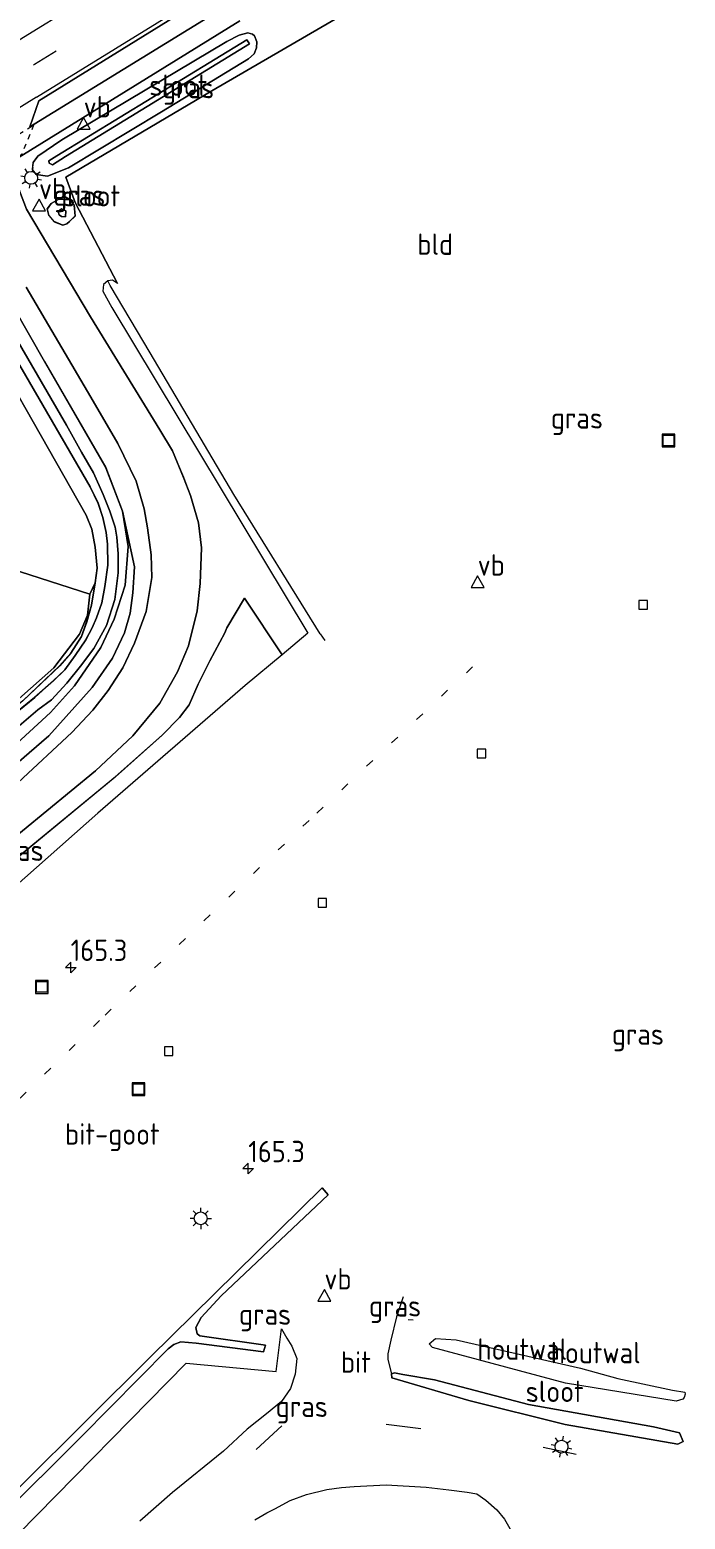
# Model space of a CAD drawing. Extents: x 253736 to 255979, y 477184 to 479215.
# Drawn here: x 255901.9 to 255978.6, y 478860.2 to 479034.4 of the extents above; entities that cross this region are included whole.
import ezdxf
from ezdxf.enums import TextEntityAlignment as Align

# ---------------------------------------------------------------- set-up
doc = ezdxf.new("R2010")
doc.units = 0
for name, pattern in [('13strp', [4, 1, -3]), ('39strp', [12, 3, -9]), ('6060strp', [1.2, 0.6, -0.6])]:
    doc.linetypes.add(name, pattern=pattern)
for name, color, linetype, lineweight in [('af-bs-rasterhekwerk', 8, 'hekwerk', 18), ('as-bs-kilometr', 8, 'Continuous', 18), ('bp-b5-bomenstruiken', 8, 'Continuous', 18), ('bp-b5-grasland', 8, 'Continuous', 18), ('bp-b5-houtwal', 8, 'houtwal', 18), ('gw-bs-bodemwatergang', 8, 'Continuous', 18), ('gw-bs-insteekwatergang', 8, 'Continuous', 18), ('gw-bs-kruinlijn', 8, 'Continuous', 18), ('mk-b5-6060strp10', 8, '6060strp', 18), ('mk-bs-13streep 0.45', 8, '13strp', 18), ('mk-bs-39streep 0.15', 8, '39strp', 18), ('mk-bs-streep 0.15', 8, 'Continuous', 18), ('og-b5-grond_ingericht', 8, 'Continuous', 18), ('og-b5-water', 8, 'Continuous', 18), ('og-bs-hulpgeometrie', 8, 'Continuous', 18), ('og-bs-inrichtingselement', 8, 'Continuous', 18), ('og-bs-terreinafscheiding', 8, 'Continuous', 18), ('vh-b5-verh_soort', 8, 'Continuous', 18), ('wh-bs-greppel', 8, 'greppel', 18), ('wh-bs-kolk', 8, 'Continuous', 18), ('wh-bs-waterlijn', 8, 'Continuous', 18), ('wm-bs-lichtmast', 8, 'Continuous', 18), ('wm-bs-schrikhek', 8, 'Continuous', 18), ('wm-bs-verkeersbord', 8, 'Continuous', 18)]:
    doc.layers.add(name, color=color, linetype=linetype, lineweight=lineweight)
doc.styles.add('rtw_iso', font='isocp.shx')
doc.linetypes.add('greppel', pattern='A,25.5,-0.01,[14,RTW.shx,S=1,R=0,X=0,Y=0],1,[14,RTW.shx,S=1,R=0,X=0,Y=0],1,[14,RTW.shx,S=1,R=0,X=0,Y=0],1,[14,RTW.shx,S=1,R=0,X=0,Y=0],1,[14,RTW.shx,S=1,R=0,X=0,Y=0],0.5,-0.01', length=30.02)
doc.linetypes.add('hekwerk', pattern='A,7,-1.5,[1,RTW.shx,S=0.75,R=0,X=0,Y=0],-1.5', length=10)
doc.linetypes.add('houtwal', pattern='A,8,-1,[1,RTW.shx,S=0.75,R=45,X=0,Y=0],-1,8,-1,[4,RTW.shx,S=0.75,R=0,X=0,Y=0],-1', length=20)

# ---------------------------------------------------------------- blocks, each defined once
blk = doc.blocks.new('verkeersbord')
for p, q in [((0, 0.75), (-0.75, -0.625)), ((0.75, -0.625), (0, 0.75)), ((-0.75, -0.625), (0.75, -0.625))]:
    blk.add_line(p, q)
blk = doc.blocks.new('dtbattr')
at = {"style": 'rtw_iso'}
blk.add_attdef('TAG', (0.59, 0.87), '', height=2.5, dxfattribs=at)
blk = doc.blocks.new('put')
for p, q in [((0.75, 0.75), (-0.75, 0.75)), ((-0.75, 0.75), (-0.75, -0.75)), ((0.75, -0.75), (0.75, 0.75)), ((-0.75, -0.75), (0.75, -0.75))]:
    blk.add_line(p, q)
blk.add_lwpolyline([(-0.625, 0.625), (0.625, 0.625), (0.625, -0.625), (-0.625, -0.625)], close=True)
blk = doc.blocks.new('kolk')
blk.add_lwpolyline([(-0.5, -0.5), (0.5, -0.5), (0.5, 0.5), (-0.5, 0.5)], close=True)
blk = doc.blocks.new('dtbattr-r')
at = {"style": 'rtw_iso'}
blk.add_attdef('TAG', text='', height=2.5, dxfattribs=at).set_placement((0, 0), align=Align.MIDDLE_CENTER)
blk = doc.blocks.new('RW1 Buren totaal_ACAD_1_FMEBLOCK389')
at = {"layer": 'bp-b5-grasland'}
for points in [[(76.69, 49.18, 25.81), (80.99, 53.25, 25.97), (82.31, 54.73, 25.97), (83.54, 56.69, 25.98), (84.15, 58.41, 26.01), (84.73, 60.36, 26.01), (85.15, 62.96, 26.01), (85.39, 64.69, 26.01), (85.15, 67.13, 26.04), (84.74, 69.24, 26.08), (84.09, 70.86, 26.12), (69.03, 97.32, 26.46)], [(73.76, 98.34, 26.59), (79.2, 88.83, 26.6), (86.39, 76.43, 26.56), (88.35, 71.35, 26.54), (89.02, 67.21, 26.48), (88.66, 62.68, 26.36), (87.38, 58.7, 26.18), (85.8, 55.38, 26.09), (82.72, 50.92, 26), (79.9, 47.81, 25.93), (75.99, 44.18, 25.9)], [(75.69, 45.77, 25.45), (78.42, 48.11, 25.45), (80.02, 49.26, 25.45), (81.83, 51.24, 25.45), (83.43, 53.21, 25.45), (84.98, 55.3, 25.45), (86.46, 57.97, 25.45), (87.43, 60.99, 25.45), (87.84, 64.11, 25.45), (87.84, 66.36, 25.45), (87.68, 68.3, 25.43), (87.49, 69.46, 25.43), (86.87, 71.36, 25.43), (86.07, 73.3, 25.43), (84.95, 75.81, 25.43), (83.56, 78.25, 25.43), (81.8, 81.41, 25.43), (70.88, 100.15, 25.43)], [(71.17, 97.19, 25.43), (82.13, 78.37, 25.43), (84.55, 74.17, 25.43), (85.51, 72.26, 25.43), (86.03, 70.62, 25.43), (86.45, 68.83, 25.43), (86.58, 67.47, 25.43), (86.64, 65.05, 25.43), (86.28, 62.53, 25.43), (85.91, 60.61, 25.43), (85.3, 58.89, 25.43), (84.79, 57.71, 25.43), (84.03, 56.29, 25.43), (82.79, 54.47, 25.43), (81.58, 52.79, 25.43), (80.25, 51.5, 25.43), (78.06, 49.55, 25.43), (71.42, 44.17, 25.43)]]:
    blk.add_polyline3d(points, dxfattribs=at)
blk = doc.blocks.new('RW1 Buren totaal_ACAD_1_FMEBLOCK394')
at = {"layer": 'bp-b5-grasland'}
for points in [[(1, -1.09, 26.66), (0.69, -1.36, 26.57), (0.19, -1.52, 26.58), (-0.81, -1.11, 26.67), (-1.42, -0.4, 26.72), (-1.64, 0.37, 26.72), (-1.15, 1.02, 26.67), (-0.26, 1.52, 26.68), (0.93, 1.43, 26.68), (1.53, 0.84, 26.69), (1.64, -0.45, 26.7)], [(0.52, -0.54, 26.08), (0.56, 0.14, 26.08), (0.05, 0.39, 26.08), (-0.35, 0.09, 26.08), (-0.22, -0.32, 26.08), (0.04, -0.5, 26.08)]]:
    blk.add_polyline3d(points, close=True, dxfattribs=at)
blk = doc.blocks.new('RW1 Buren totaal_ACAD_1_FMEBLOCK400')
at = {"layer": 'bp-b5-grasland'}
for points in [[(12.1, 8.39, 26.67), (12.63, 8.24, 26.72), (12.88, 8.03, 26.72), (13.13, 7.35, 26.72), (13.12, 6.65, 26.81), (12.85, 5.94, 26.89), (12.18, 5.35, 26.91), (1.98, -0.85, 26.67), (-8.88, -7.39, 26.57), (-11.36, -8.39, 26.64), (-12.67, -8.17, 26.68), (-13.13, -7.59, 26.68), (-13.02, -6.76, 26.64), (-12.48, -6.02, 26.6), (-9.69, -4.13, 26.56), (9.63, 7.38, 26.56), (11.09, 8.11, 26.63)], [(11.97, 7.57, 25.74), (-10.27, -6, 25.63), (-11.19, -6.58, 25.62), (-11.17, -6.85, 25.62), (-10.78, -7.04, 25.62), (-9.25, -6.07, 25.61), (12.28, 7.09, 25.69)]]:
    blk.add_polyline3d(points, close=True, dxfattribs=at)
blk = doc.blocks.new('RW1 Buren totaal_ACAD_1_FMEBLOCK408')
at = {"layer": 'bp-b5-grasland'}
for points in [[(92.34, 113.22, 27.34), (53.78, 90.83, 26.66), (36.7, 80.71, 26.63), (37.79, 77.76, 26.64), (42.77, 68.31, 26.65), (42.18, 68.7, 26.67), (41.62, 68.62, 26.69), (41.1, 68.18, 26.69), (41.04, 67.39, 26.7), (42.1, 65.48, 26.68), (65.05, 27.4, 26.18), (62.01, 24.86, 26.28), (57.61, 31.49, 26.56), (55.56, 28.03, 26.63), (55.3, 27.43, 26.64), (53.56, 24.15, 26.65), (52.18, 21.43, 26.6), (51.14, 19.03, 26.57), (50.02, 17.55, 26.57), (47.98, 15.45, 26.57), (42.5, 10.6, 26.58), (30.86, 1.02, 26.57)], [(-82.34, -88.11, 29.97), (-45.92, -57.94, 28.37), (-5.78, -25.72, 26.8), (28.73, 1.94, 26.59), (40.18, 11.3, 26.68), (44.53, 15.4, 26.73), (47.71, 19.21, 26.72), (49.79, 22.89, 26.77), (51.06, 25.93, 26.77), (52.09, 30, 26.82), (52.42, 33.22, 26.81), (52.59, 37.39, 26.8), (52.25, 40.29, 26.79), (51.29, 43.51, 26.73), (50.5, 45.6, 26.72), (49.19, 48.73, 26.73), (47.69, 51.19, 26.72), (39.59, 64.41, 26.69), (32.12, 76.98, 26.75), (31.3, 79.11, 26.71), (31.01, 80.45, 26.7), (30.92, 82.13, 26.7), (31.26, 83.06, 26.71), (57.06, 99, 26.62)]]:
    blk.add_polyline3d(points, dxfattribs=at)
for points in [[(58.01, 97.6, 26.67), (57.01, 97.32, 26.63), (55.54, 96.6, 26.56), (36.22, 85.09, 26.56), (33.44, 83.2, 26.6), (32.9, 82.45, 26.64), (32.78, 81.62, 26.68), (33.25, 81.05, 26.68), (34.55, 80.83, 26.64), (37.03, 81.82, 26.57), (47.9, 88.37, 26.67), (58.1, 94.56, 26.91), (58.76, 95.16, 26.89), (59.03, 95.87, 26.81), (59.05, 96.57, 26.72), (58.8, 97.25, 26.72), (58.54, 97.45, 26.72)], [(37.14, 75.54, 26.66), (37.79, 76.19, 26.7), (37.68, 77.47, 26.69), (37.08, 78.06, 26.68), (35.89, 78.15, 26.68), (35, 77.65, 26.67), (34.51, 77, 26.72), (34.73, 76.23, 26.72), (35.34, 75.52, 26.67), (36.34, 75.12, 26.58), (36.84, 75.27, 26.57)]]:
    blk.add_polyline3d(points, close=True, dxfattribs=at)
blk = doc.blocks.new('lantaarnpaal')
for p, q in [((-0.75, 0), (-1.25, 0)), ((-0.88, 0.88), (-0.53, 0.53)), ((0, 0.75), (0, 1.25)), ((0.53, 0.53), (0.88, 0.88)), ((0.75, 0), (1.25, 0)), ((-0.53, -0.53), (-0.88, -0.88)), ((0, -0.75), (0, -1.25)), ((0.53, -0.53), (0.88, -0.88))]:
    blk.add_line(p, q)
blk.add_circle((0, 0), 0.75)
blk = doc.blocks.new('hecto')
for p, q in [((0, 0.625), (-0.625, 0)), ((0, -0.625), (0, 0.625)), ((-0.625, 0), (0.625, 0)), ((0.625, 0), (0, -0.625))]:
    blk.add_line(p, q)

msp = doc.modelspace()

# ---------------------------------------------------------------- linework, layer by layer
at = {"layer": 'af-bs-rasterhekwerk'}
msp.add_polyline3d([(255812.343, 478958.348, 26.016), (255809.012, 478956.227, 25.983), (255802.509, 478950.435, 25.875), (255800.166, 478945.668, 25.647), (255786.681, 478916.553, 25.524), (255779.973, 478897.931, 25.773), (255811.699, 478890.077, 25.635), (255817.689, 478893.921, 25.758), (255853.254, 478918.183, 25.686), (255869.309, 478930.514, 25.689), (255898.228, 478954.02, 25.791), (255904.71, 478959.754, 25.95), (255907.714, 478963.68, 25.956), (255908.67, 478965.898, 25.977), (255908.933, 478968.369, 25.992), (255892.534, 478973.625, 25.827), (255868.169, 478979.444, 25.815), (255852.468, 478984.111, 25.614)], dxfattribs=at)
at = {"layer": 'bp-b5-bomenstruiken'}
for points in [[(255893.452, 479004.034, 26.463), (255908.504, 478977.573, 26.118), (255909.162, 478975.957, 26.085), (255909.573, 478973.848, 26.04), (255909.811, 478971.407, 26.01), (255909.568, 478969.681, 26.007), (255908.933, 478968.369, 25.992), (255892.534, 478973.625, 25.827)], [(255900.287, 478937.412, 26.573), (255911.92, 478946.991, 26.576), (255917.407, 478951.845, 26.567), (255919.44, 478953.943, 26.567), (255920.564, 478955.428, 26.567), (255921.605, 478957.825, 26.6), (255922.986, 478960.542, 26.651), (255924.725, 478963.824, 26.642), (255924.986, 478964.427, 26.633), (255927.032, 478967.882, 26.555), (255931.434, 478961.256, 26.279), (255927.126, 478957.667, 26.441), (255909.882, 478942.725, 26.519), (255885.575, 478921.246, 26.438)], [(255900.602, 478858.473, 26.822), (255920.213, 478878.419, 26.843), (255930.748, 478877.447, 26.858), (255931.375, 478882.427, 26.606), (255932.005, 478881.335, 26.696), (255932.577, 478880.396, 26.741), (255933.161, 478878.95, 26.777), (255932.99, 478877.135, 26.858), (255932.43, 478875.465, 26.849), (255931.355, 478873.935, 26.834), (255929.609, 478872.476, 26.858), (255927.363, 478870.691, 26.858), (255924.569, 478868.126, 26.849), (255918.62, 478863.29, 26.81), (255914.807, 478859.961, 26.846)]]:
    msp.add_polyline3d(points, dxfattribs=at)
at = {"layer": 'bp-b5-grasland'}
for points in [[(255956.996, 479056.703, 26.715), (255926, 479037.799, 26.676), (255901.917, 479023.003, 26.685), (255902.966, 479026.03, 26.709), (255940.002, 479048.975, 26.796), (255955.765, 479058.534, 26.928)], [(255803.666, 478883.453, 25.908), (255811.699, 478890.077, 25.635), (255817.689, 478893.921, 25.758), (255853.254, 478918.183, 25.686), (255869.309, 478930.514, 25.689), (255898.228, 478954.02, 25.791), (255904.71, 478959.754, 25.95), (255907.714, 478963.68, 25.956), (255908.67, 478965.898, 25.977), (255908.933, 478968.369, 25.992), (255909.568, 478969.681, 26.007), (255909.147, 478967.076, 26.007), (255908.571, 478965.127, 26.007), (255907.955, 478963.411, 25.98), (255906.725, 478961.442, 25.971), (255905.41, 478959.971, 25.971), (255901.11, 478955.893, 25.812), (255888.62, 478945.585, 25.674), (255863.111, 478925.263, 25.692), (255846.693, 478912.969, 25.767)]]:
    msp.add_polyline3d(points, close=True, dxfattribs=at)
for points in [[(255891.424, 478940.844, 26.622), (255904.156, 478951.773, 26.643), (255909.215, 478957.441, 26.61), (255911.573, 478960.865, 26.553), (255912.985, 478963.837, 26.565), (255913.648, 478966.121, 26.589), (255913.966, 478968.521, 26.586), (255914.151, 478971.532, 26.568), (255912.764, 478978.064, 26.538), (255910.804, 478983.144, 26.562), (255903.615, 478995.55, 26.598), (255898.173, 479005.061, 26.595)], [(255901.476, 479004.254, 26.64), (255909.062, 478991.375, 26.64), (255912.23, 478985.956, 26.649), (255914.344, 478981.55, 26.685), (255915.29, 478978.338, 26.67), (255915.677, 478976.1, 26.67), (255916.13, 478972.97, 26.682), (255916.209, 478970.295, 26.7), (255915.529, 478966.342, 26.703), (255914.17, 478962.641, 26.712), (255912.811, 478959.752, 26.706), (255911.07, 478957.089, 26.733), (255909.282, 478954.806, 26.736), (255906.826, 478952.188, 26.739), (255900.566, 478946.321, 26.697)], [(255900.41, 478950.896, 25.902), (255904.323, 478954.525, 25.935), (255907.143, 478957.634, 25.998), (255910.219, 478962.097, 26.088), (255911.8, 478965.415, 26.178), (255913.077, 478969.402, 26.364), (255913.434, 478973.923, 26.475), (255912.764, 478978.064, 26.538), (255914.151, 478971.532, 26.568), (255913.966, 478968.521, 26.586), (255913.648, 478966.121, 26.589), (255912.985, 478963.837, 26.565), (255911.573, 478960.865, 26.553), (255909.215, 478957.441, 26.61), (255904.156, 478951.773, 26.643), (255891.424, 478940.844, 26.622)], [(255928.238, 478860.082, 26.829), (255929.655, 478860.904, 26.82), (255930.589, 478861.396, 26.775), (255932.394, 478862.35, 26.703), (255934.28, 478863.063, 26.673), (255936.694, 478863.649, 26.688), (255938.395, 478863.871, 26.706), (255939.863, 478864.012, 26.703), (255943.629, 478864.203, 26.676), (255948.301, 478863.905, 26.649), (255950.962, 478863.614, 26.709), (255953.099, 478863.333, 26.709), (255954.243, 478863.148, 26.712), (255955.296, 478862.404, 26.709), (255956.584, 478861.258, 26.691), (255957.485, 478860.179, 26.679), (255958.254, 478858.802, 26.664)]]:
    msp.add_polyline3d(points, dxfattribs=at)
at = {"layer": 'bp-b5-houtwal'}
msp.add_polyline3d([(255977.564, 478873.983, 26.915), (255964.607, 478876.072, 27.26), (255949.036, 478880.239, 27.101), (255948.639, 478880.687, 27.095), (255949.382, 478881.319, 27.092), (255951.834, 478881.167, 27.161), (255966.371, 478877.848, 27.215), (255970.742, 478876.64, 27.101), (255977.119, 478875.269, 26.921), (255978.563, 478875.012, 26.897), (255978.629, 478874.789, 26.897), (255978.492, 478874.392, 26.897), (255978.359, 478874.219, 26.897)], close=True, dxfattribs=at)
at = {"layer": 'gw-bs-bodemwatergang'}
for points in [[(255927.313, 479033.179, 25.742), (255905.066, 479019.61, 25.628), (255904.154, 479019.031, 25.622), (255904.172, 479018.759, 25.616), (255904.561, 479018.569, 25.616), (255906.087, 479019.536, 25.61), (255927.621, 479032.695, 25.691), (255927.313, 479033.179, 25.742)], [(255906.098, 479012.491, 26.075), (255906.13, 479013.166, 26.075), (255905.626, 479013.414, 26.075), (255905.219, 479013.121, 26.075), (255905.355, 479012.707, 26.075), (255905.618, 479012.527, 26.075), (255906.098, 479012.491, 26.075)]]:
    msp.add_polyline3d(points, dxfattribs=at)
at = {"layer": 'gw-bs-insteekwatergang'}
for points in [[(255927.435, 479033.996, 26.675), (255926.431, 479033.718, 26.63), (255924.966, 479032.99, 26.555), (255905.648, 479021.481, 26.561), (255902.86, 479019.589, 26.597), (255902.322, 479018.844, 26.636), (255902.205, 479018.014, 26.681), (255902.674, 479017.443, 26.681), (255903.978, 479017.221, 26.636), (255906.458, 479018.217, 26.57), (255917.322, 479024.759, 26.672), (255927.522, 479030.957, 26.912), (255928.186, 479031.552, 26.891), (255928.456, 479032.259, 26.813), (255928.475, 479032.963, 26.723), (255928.225, 479033.64, 26.723), (255927.965, 479033.844, 26.723), (255927.435, 479033.996, 26.675)], [(255906.569, 479011.938, 26.663), (255907.215, 479012.581, 26.699), (255907.108, 479013.864, 26.687), (255906.501, 479014.455, 26.684), (255905.31, 479014.543, 26.678), (255904.427, 479014.045, 26.669), (255903.932, 479013.395, 26.723), (255904.154, 479012.627, 26.723), (255904.763, 479011.915, 26.666), (255905.762, 479011.513, 26.582), (255906.262, 479011.667, 26.567), (255906.569, 479011.938, 26.663)], [(255900.41, 478950.896, 25.902), (255904.323, 478954.525, 25.935), (255907.143, 478957.634, 25.998), (255910.219, 478962.097, 26.088), (255911.8, 478965.415, 26.178), (255913.077, 478969.402, 26.364), (255913.434, 478973.923, 26.475), (255912.764, 478978.064, 26.538), (255910.804, 478983.144, 26.562), (255903.615, 478995.55, 26.598), (255898.173, 479005.061, 26.595)], [(255893.452, 479004.034, 26.463), (255908.504, 478977.573, 26.118), (255909.162, 478975.957, 26.085), (255909.573, 478973.848, 26.04), (255909.811, 478971.407, 26.01), (255909.568, 478969.681, 26.007), (255909.147, 478967.076, 26.007), (255908.571, 478965.127, 26.007), (255907.955, 478963.411, 25.98), (255906.725, 478961.442, 25.971), (255905.41, 478959.971, 25.971), (255901.11, 478955.893, 25.812)]]:
    msp.add_polyline3d(points, dxfattribs=at)
at = {"layer": 'gw-bs-kruinlijn'}
for points in [[(255775.722, 478848.28, 30.387), (255777.465, 478849.888, 30.321), (255782.585, 478854.167, 30.072), (255828.638, 478891.105, 27.978), (255854.81, 478911.855, 26.934), (255867.277, 478921.653, 26.67), (255891.424, 478940.844, 26.622), (255904.156, 478951.773, 26.643), (255909.215, 478957.441, 26.61), (255911.573, 478960.865, 26.553), (255912.985, 478963.837, 26.565), (255913.648, 478966.121, 26.589), (255913.966, 478968.521, 26.586), (255914.151, 478971.532, 26.568), (255912.764, 478978.064, 26.538)], [(255977.564, 478873.983, 26.915), (255964.607, 478876.072, 27.26), (255949.036, 478880.239, 27.101), (255948.639, 478880.687, 27.095), (255949.382, 478881.319, 27.092), (255951.834, 478881.167, 27.161), (255966.371, 478877.848, 27.215), (255970.742, 478876.64, 27.101), (255977.119, 478875.269, 26.921), (255978.563, 478875.012, 26.897), (255978.629, 478874.789, 26.897), (255978.492, 478874.392, 26.897), (255978.359, 478874.219, 26.897), (255977.564, 478873.983, 26.915)]]:
    msp.add_polyline3d(points, dxfattribs=at)
at = {"layer": 'mk-b5-6060strp10'}
msp.add_polyline3d([(255891.935, 479014.275, 26.709), (255887.314, 479013.986, 26.724), (255902.363, 479023.204, 26.709), (255900.93, 479019.724, 26.7)], close=True, dxfattribs=at)
at = {"layer": 'mk-bs-13streep 0.45'}
msp.add_polyline3d([(255953.739, 478959.851, 27.191), (255934.6, 478941.896, 27.146), (255910.078, 478918.498, 27.073), (255892.24, 478901.059, 27.029), (255873.033, 478881.947, 26.898), (255856.152, 478864.92, 26.877), (255839.321, 478847.878, 26.823), (255821.787, 478830.284, 27.156), (255810.783, 478818.44, 26.542), (255802.451, 478809.797, 26.455), (255788.653, 478795.382, 26.339)], dxfattribs=at)
at = {"layer": 'mk-bs-39streep 0.15'}
for points in [[(255653.799, 478877.249, 26.15), (255698.177, 478904.658, 26.295), (255738.967, 478929.768, 26.376), (255789.994, 478961.127, 26.511), (255841.045, 478992.483, 26.655), (255902.457, 479030.333, 26.859), (255953.526, 479061.863, 27.081)], [(255902.693, 479026.47, 26.796), (255885.122, 479015.64, 26.718)]]:
    msp.add_polyline3d(points, dxfattribs=at)
at = {"layer": 'mk-bs-streep 0.15'}
for points in [[(255951.72, 479064.549, 26.991), (255888.278, 479025.543, 26.697), (255846.338, 478999.714, 26.598), (255801.345, 478972.02, 26.43), (255754.823, 478943.408, 26.367), (255702.122, 478911.014, 26.235), (255651.902, 478880.097, 26.006)], [(255902.693, 479026.47, 26.796), (255930.961, 479043.889, 26.862), (255955.47, 479058.973, 26.892)]]:
    msp.add_polyline3d(points, dxfattribs=at)
at = {"layer": 'og-b5-grond_ingericht'}
msp.add_polyline3d([(255908.933, 478968.369, 25.992), (255908.67, 478965.898, 25.977), (255907.714, 478963.68, 25.956), (255904.71, 478959.754, 25.95), (255898.228, 478954.02, 25.791), (255869.309, 478930.514, 25.689), (255853.254, 478918.183, 25.686), (255817.689, 478893.921, 25.758), (255811.699, 478890.077, 25.635), (255779.973, 478897.931, 25.773), (255786.681, 478916.553, 25.524), (255800.166, 478945.668, 25.647), (255802.509, 478950.435, 25.875), (255809.012, 478956.227, 25.983), (255812.343, 478958.348, 26.016), (255816.084, 478960.706, 26.097), (255827.304, 478968.876, 25.785), (255833.469, 478973.112, 25.698), (255852.468, 478984.111, 25.614), (255868.169, 478979.444, 25.815), (255892.534, 478973.625, 25.827)], close=True, dxfattribs=at)
at = {"layer": 'og-b5-water'}
for points in [[(255927.313, 479033.179, 25.742), (255927.621, 479032.695, 25.691), (255906.087, 479019.536, 25.61), (255904.561, 479018.569, 25.616), (255904.172, 479018.759, 25.616), (255904.154, 479019.031, 25.622), (255905.066, 479019.61, 25.628)], [(255906.098, 479012.491, 26.075), (255905.618, 479012.527, 26.075), (255905.355, 479012.707, 26.075), (255905.219, 479013.121, 26.075), (255905.626, 479013.414, 26.075), (255906.13, 479013.166, 26.075)], [(255945.594, 478877.109, 25.034), (255949.27, 478876.455, 24.989), (255960.269, 478873.571, 24.989), (255974.905, 478870.982, 24.989), (255977.94, 478870.256, 24.989), (255978.4, 478869.261, 24.989), (255977.781, 478868.956, 24.989), (255964.592, 478871.231, 24.989), (255953.295, 478874.066, 24.989), (255944.304, 478876.712, 24.974), (255944.25, 478877.18, 24.974), (255944.598, 478877.28, 24.992)]]:
    msp.add_polyline3d(points, close=True, dxfattribs=at)
for points in [[(255895.297, 479006.871, 25.431), (255906.22, 478988.131, 25.431), (255907.981, 478984.971, 25.431), (255909.37, 478982.529, 25.431), (255910.484, 478980.017, 25.431), (255911.287, 478978.072, 25.431), (255911.911, 478976.173, 25.431), (255912.094, 478975.015, 25.431), (255912.26, 478973.075, 25.449), (255912.254, 478970.832, 25.449), (255911.852, 478967.71, 25.449), (255910.877, 478964.684, 25.449), (255909.4, 478962.014, 25.452), (255907.848, 478959.929, 25.452), (255906.247, 478957.955, 25.452), (255904.436, 478955.977, 25.452), (255902.842, 478954.825, 25.455), (255900.113, 478952.488, 25.446)], [(255895.839, 478950.887, 25.431), (255902.483, 478956.266, 25.431), (255904.666, 478958.222, 25.431), (255905.999, 478959.506, 25.431), (255907.207, 478961.183, 25.431), (255908.453, 478963.008, 25.431), (255909.212, 478964.428, 25.431), (255909.721, 478965.602, 25.431), (255910.328, 478967.325, 25.431), (255910.695, 478969.244, 25.431), (255911.055, 478971.763, 25.431), (255910.996, 478974.19, 25.431), (255910.868, 478975.546, 25.431), (255910.448, 478977.336, 25.431), (255909.925, 478978.974, 25.431), (255908.971, 478980.887, 25.431), (255906.544, 478985.088, 25.431), (255895.588, 479003.911, 25.431)], [(255893.466, 478856.742, 24.911), (255916.009, 478879.118, 24.932), (255936.135, 478898.913, 25.106), (255936.848, 478898.101, 25.106), (255924.318, 478886.281, 24.956), (255921.989, 478883.776, 24.956), (255921.363, 478882.606, 24.953), (255921.495, 478881.832, 24.947), (255921.831, 478881.599, 24.947), (255929.503, 478880.527, 24.968), (255929.27, 478879.729, 24.968), (255921.393, 478880.769, 24.92), (255919.578, 478880.921, 24.914), (255918.786, 478880.616, 24.878), (255918.103, 478880.105, 24.866), (255907.939, 478869.811, 24.839), (255888.757, 478850.763, 24.743)]]:
    msp.add_polyline3d(points, dxfattribs=at)
at = {"layer": 'og-bs-hulpgeometrie'}
for points in [[(255911.304, 479004.468, 26.114), (255911.043, 479005.012, 26.693)], [(255935.894, 478963.727, 25.529), (255936.46, 478962.953, 25.148)], [(255943.833, 478878.836, 25.511), (255944.25, 478877.18, 24.974)]]:
    msp.add_polyline3d(points, dxfattribs=at)
at = {"layer": 'og-bs-terreinafscheiding'}
for points in [[(255956.996, 479056.703, 26.715), (255926, 479037.799, 26.676), (255901.917, 479023.003, 26.685), (255902.966, 479026.03, 26.709), (255940.002, 479048.975, 26.796), (255955.765, 479058.534, 26.928)], [(255912.195, 479004.702, 26.648), (255907.209, 479014.152, 26.642), (255906.119, 479017.106, 26.63), (255923.202, 479027.226, 26.66), (255961.764, 479049.614, 27.336)], [(255787.089, 478848.281, 29.973), (255823.504, 478878.459, 28.371), (255863.645, 478910.672, 26.802), (255898.158, 478938.332, 26.595), (255909.604, 478947.691, 26.685), (255913.956, 478951.797, 26.727), (255917.137, 478955.601, 26.715), (255919.219, 478959.282, 26.775), (255920.487, 478962.323, 26.775), (255921.51, 478966.392, 26.823), (255921.842, 478969.61, 26.808), (255922.015, 478973.78, 26.796), (255921.677, 478976.687, 26.79), (255920.71, 478979.904, 26.73), (255919.921, 478981.992, 26.724), (255918.611, 478985.124, 26.727), (255917.115, 478987.586, 26.715), (255909.013, 479000.802, 26.694), (255901.545, 479013.373, 26.754), (255900.72, 479015.503, 26.706), (255900.436, 479016.839, 26.703), (255900.346, 479018.528, 26.703), (255900.685, 479019.452, 26.712), (255926.488, 479035.392, 26.622)], [(255901.476, 479004.254, 26.64), (255909.062, 478991.375, 26.64), (255912.23, 478985.956, 26.649), (255914.344, 478981.55, 26.685), (255915.29, 478978.338, 26.67), (255915.677, 478976.1, 26.67), (255916.13, 478972.97, 26.682), (255916.209, 478970.295, 26.7), (255915.529, 478966.342, 26.703), (255914.17, 478962.641, 26.712), (255912.811, 478959.752, 26.706), (255911.07, 478957.089, 26.733), (255909.282, 478954.806, 26.736), (255906.826, 478952.188, 26.739), (255900.566, 478946.321, 26.697)], [(255908.933, 478968.369, 25.992), (255909.568, 478969.681, 26.007)], [(255872.775, 478914.231, 26.666), (255887.072, 478925.947, 26.552), (255900.287, 478937.412, 26.573), (255911.92, 478946.991, 26.576), (255917.407, 478951.845, 26.567), (255919.44, 478953.943, 26.567), (255920.564, 478955.428, 26.567), (255921.605, 478957.825, 26.6), (255922.986, 478960.542, 26.651), (255924.725, 478963.824, 26.642), (255924.986, 478964.427, 26.633), (255927.032, 478967.882, 26.555), (255931.434, 478961.256, 26.279)], [(255931.375, 478882.427, 26.606), (255932.005, 478881.335, 26.696), (255932.577, 478880.396, 26.741), (255933.161, 478878.95, 26.777), (255932.99, 478877.135, 26.858), (255932.43, 478875.465, 26.849), (255931.355, 478873.935, 26.834), (255929.609, 478872.476, 26.858), (255927.363, 478870.691, 26.858), (255924.569, 478868.126, 26.849), (255918.62, 478863.29, 26.81), (255914.807, 478859.961, 26.846)], [(255946.792, 478883.452, 26.321), (255946.212, 478883.477, 26.438)], [(255928.238, 478860.082, 26.829), (255929.655, 478860.904, 26.82), (255930.589, 478861.396, 26.775), (255932.394, 478862.35, 26.703), (255934.28, 478863.063, 26.673), (255936.694, 478863.649, 26.688), (255938.395, 478863.871, 26.706), (255939.863, 478864.012, 26.703), (255943.629, 478864.203, 26.676), (255948.301, 478863.905, 26.649), (255950.962, 478863.614, 26.709), (255953.099, 478863.333, 26.709), (255954.243, 478863.148, 26.712), (255955.296, 478862.404, 26.709), (255956.584, 478861.258, 26.691), (255957.485, 478860.179, 26.679), (255958.254, 478858.802, 26.664)]]:
    msp.add_polyline3d(points, dxfattribs=at)
at = {"layer": 'vh-b5-verh_soort'}
for points in [[(255940.002, 479048.975, 26.796), (255902.966, 479026.03, 26.709), (255901.917, 479023.003, 26.685), (255926, 479037.799, 26.676)], [(255926.488, 479035.392, 26.622), (255900.685, 479019.452, 26.712), (255900.346, 479018.528, 26.703), (255900.436, 479016.839, 26.703), (255900.72, 479015.503, 26.706), (255901.545, 479013.373, 26.754), (255909.013, 479000.802, 26.694), (255917.115, 478987.586, 26.715), (255918.611, 478985.124, 26.727), (255919.921, 478981.992, 26.724), (255920.71, 478979.904, 26.73), (255921.677, 478976.687, 26.79), (255922.015, 478973.78, 26.796), (255921.842, 478969.61, 26.808), (255921.51, 478966.392, 26.823), (255920.487, 478962.323, 26.775), (255919.219, 478959.282, 26.775), (255917.137, 478955.601, 26.715), (255913.956, 478951.797, 26.727), (255909.604, 478947.691, 26.685), (255898.158, 478938.332, 26.595), (255863.645, 478910.672, 26.802), (255823.504, 478878.459, 28.371), (255787.089, 478848.281, 29.973)], [(255900.566, 478946.321, 26.697), (255906.826, 478952.188, 26.739), (255909.282, 478954.806, 26.736), (255911.07, 478957.089, 26.733), (255912.811, 478959.752, 26.706), (255914.17, 478962.641, 26.712), (255915.529, 478966.342, 26.703), (255916.209, 478970.295, 26.7), (255916.13, 478972.97, 26.682), (255915.677, 478976.1, 26.67), (255915.29, 478978.338, 26.67), (255914.344, 478981.55, 26.685), (255912.23, 478985.956, 26.649), (255909.062, 478991.375, 26.64), (255901.476, 479004.254, 26.64)]]:
    msp.add_polyline3d(points, dxfattribs=at)
at = {"layer": 'wh-bs-greppel'}
for points in [[(255935.894, 478963.727, 25.529), (255925.786, 478979.997, 25.853), (255915.991, 478996.571, 26.093), (255911.304, 479004.468, 26.114)], [(255945.616, 478886.196, 25.43), (255944.851, 478883.825, 25.448), (255944.171, 478881.095, 25.469), (255943.826, 478879.502, 25.508), (255943.833, 478878.836, 25.511)]]:
    msp.add_polyline3d(points, dxfattribs=at)
at = {"layer": 'wh-bs-waterlijn'}
for points in [[(255900.113, 478952.488, 25.446), (255902.842, 478954.825, 25.455), (255904.436, 478955.977, 25.452), (255906.247, 478957.955, 25.452), (255907.848, 478959.929, 25.452), (255909.4, 478962.014, 25.452), (255910.877, 478964.684, 25.449), (255911.852, 478967.71, 25.449), (255912.254, 478970.832, 25.449), (255912.26, 478973.075, 25.449), (255912.094, 478975.015, 25.431), (255911.911, 478976.173, 25.431), (255911.287, 478978.072, 25.431), (255910.484, 478980.017, 25.431), (255909.37, 478982.529, 25.431), (255907.981, 478984.971, 25.431), (255906.22, 478988.131, 25.431), (255895.297, 479006.871, 25.431)], [(255895.588, 479003.911, 25.431), (255906.544, 478985.088, 25.431), (255908.971, 478980.887, 25.431), (255909.925, 478978.974, 25.431), (255910.448, 478977.336, 25.431), (255910.868, 478975.546, 25.431), (255910.996, 478974.19, 25.431), (255911.055, 478971.763, 25.431), (255910.695, 478969.244, 25.431), (255910.328, 478967.325, 25.431), (255909.721, 478965.602, 25.431), (255909.212, 478964.428, 25.431), (255908.453, 478963.008, 25.431), (255907.207, 478961.183, 25.431), (255905.999, 478959.506, 25.431), (255904.666, 478958.222, 25.431), (255902.483, 478956.266, 25.431), (255895.839, 478950.887, 25.431)], [(255888.757, 478850.763, 24.743), (255907.939, 478869.811, 24.839), (255918.103, 478880.105, 24.866), (255918.786, 478880.616, 24.878), (255919.578, 478880.921, 24.914), (255921.393, 478880.769, 24.92), (255929.27, 478879.729, 24.968), (255929.503, 478880.527, 24.968), (255921.831, 478881.599, 24.947), (255921.495, 478881.832, 24.947), (255921.363, 478882.606, 24.953), (255921.989, 478883.776, 24.956), (255924.318, 478886.281, 24.956), (255936.848, 478898.101, 25.106)], [(255936.848, 478898.101, 25.106), (255936.135, 478898.913, 25.106), (255916.009, 478879.118, 24.932), (255893.466, 478856.742, 24.911)], [(255945.594, 478877.109, 25.034), (255944.598, 478877.28, 24.992), (255944.25, 478877.18, 24.974), (255944.304, 478876.712, 24.974), (255953.295, 478874.066, 24.989), (255964.592, 478871.231, 24.989), (255977.781, 478868.956, 24.989), (255978.4, 478869.261, 24.989), (255977.94, 478870.256, 24.989), (255974.905, 478870.982, 24.989), (255960.269, 478873.571, 24.989), (255949.27, 478876.455, 24.989), (255945.594, 478877.109, 25.034)]]:
    msp.add_polyline3d(points, dxfattribs=at)
at = {"layer": 'wm-bs-schrikhek'}
for points in [[(255928.416, 478868.309, 27.803), (255931.423, 478871.073, 27.761)], [(255943.608, 478871.267, 27.674), (255947.662, 478870.774, 27.698)], [(255962.015, 478868.611, 27.632), (255965.879, 478867.794, 27.563)]]:
    msp.add_polyline3d(points, dxfattribs=at)

# ---------------------------------------------------------------- block references
at = {"layer": 'as-bs-kilometr'}
ref = msp.add_blockref('dtbattr', (255906.697, 478924.708, 27.059), dxfattribs=at)
ref.add_attrib('TAG', '165.3', dxfattribs={"layer": '0', "height": 2.5, "style": 'rtw_iso'}).set_placement((255906.697, 478924.708, 27.059), align=Align.BOTTOM_LEFT)
for p in [(255906.697, 478924.708, 27.059), (255927.481, 478901.17, 26.465)]:
    msp.add_blockref('hecto', p, dxfattribs=at)
ref = msp.add_blockref('dtbattr', (255927.481, 478901.17, 26.465), dxfattribs=at)
ref.add_attrib('TAG', '165.3', dxfattribs={"layer": '0', "height": 2.5, "style": 'rtw_iso'}).set_placement((255927.481, 478901.17, 26.465), align=Align.BOTTOM_LEFT)
at = {"layer": 'bp-b5-grasland'}
for name, p in [('RW1 Buren totaal_ACAD_1_FMEBLOCK408', (255869.424, 478936.394)), ('RW1 Buren totaal_ACAD_1_FMEBLOCK400', (255915.34, 479025.6085)), ('RW1 Buren totaal_ACAD_1_FMEBLOCK394', (255905.5735, 479013.028)), ('RW1 Buren totaal_ACAD_1_FMEBLOCK389', (255824.418, 478906.717))]:
    msp.add_blockref(name, p, dxfattribs=at)
ref = msp.add_blockref('dtbattr-r', (255917.375, 479025.59375, 26.370038), dxfattribs=at)
ref.add_attrib('TAG', 'gras', dxfattribs={"layer": '0', "height": 2.5, "style": 'rtw_iso'}).set_placement((255917.375, 479025.59375, 26.370038), align=Align.BOTTOM_LEFT)
ref = msp.add_blockref('dtbattr-r', (255904.640625, 479013.03125, 26.448895), dxfattribs=at)
ref.add_attrib('TAG', 'gras', dxfattribs={"layer": '0', "height": 2.5, "style": 'rtw_iso'}).set_placement((255904.640625, 479013.03125, 26.448895), align=Align.BOTTOM_LEFT)
ref = msp.add_blockref('dtbattr-r', (255962.890625, 478986.96875, 25.9914), dxfattribs=at)
ref.add_attrib('TAG', 'gras', dxfattribs={"layer": '0', "height": 2.5, "style": 'rtw_iso'}).set_placement((255962.890625, 478986.96875, 25.9914), align=Align.BOTTOM_LEFT)
ref = msp.add_blockref('dtbattr-r', (255897.421875, 478936.40625, 27.745307), dxfattribs=at)
ref.add_attrib('TAG', 'gras', dxfattribs={"layer": '0', "height": 2.5, "style": 'rtw_iso'}).set_placement((255897.421875, 478936.40625, 27.745307), align=Align.BOTTOM_LEFT)
ref = msp.add_blockref('dtbattr-r', (255970.03125, 478914.90625, 25.914866), dxfattribs=at)
ref.add_attrib('TAG', 'gras', dxfattribs={"layer": '0', "height": 2.5, "style": 'rtw_iso'}).set_placement((255970.03125, 478914.90625, 25.914866), align=Align.BOTTOM_LEFT)
ref = msp.add_blockref('dtbattr-r', (255926.390625, 478882.15625, 25.552288), dxfattribs=at)
ref.add_attrib('TAG', 'gras', dxfattribs={"layer": '0', "height": 2.5, "style": 'rtw_iso'}).set_placement((255926.390625, 478882.15625, 25.552288), align=Align.BOTTOM_LEFT)
ref = msp.add_blockref('dtbattr-r', (255941.609375, 478883.125, 26.773909), dxfattribs=at)
ref.add_attrib('TAG', 'gras', dxfattribs={"layer": '0', "height": 2.5, "style": 'rtw_iso'}).set_placement((255941.609375, 478883.125, 26.773909), align=Align.BOTTOM_LEFT)
ref = msp.add_blockref('dtbattr-r', (255930.6875, 478871.375, 28.536333), dxfattribs=at)
ref.add_attrib('TAG', 'gras', dxfattribs={"layer": '0', "height": 2.5, "style": 'rtw_iso'}).set_placement((255930.6875, 478871.375, 28.536333), align=Align.BOTTOM_LEFT)
at = {"layer": 'bp-b5-houtwal'}
ref = msp.add_blockref('dtbattr-r', (255954.296875, 478878.0625, 26.776192), dxfattribs=at)
ref.add_attrib('TAG', 'houtwal', dxfattribs={"layer": '0', "height": 2.5, "style": 'rtw_iso'}).set_placement((255954.296875, 478878.0625, 26.776192), align=Align.BOTTOM_LEFT)
ref = msp.add_blockref('dtbattr-r', (255962.890625, 478877.65625, 27.026), dxfattribs=at)
ref.add_attrib('TAG', 'houtwal', dxfattribs={"layer": '0', "height": 2.5, "style": 'rtw_iso'}).set_placement((255962.890625, 478877.65625, 27.026), align=Align.BOTTOM_LEFT)
at = {"layer": 'og-b5-grond_ingericht'}
ref = msp.add_blockref('dtbattr-r', (255947.273438, 479007.28125, 26.737333), dxfattribs=at)
ref.add_attrib('TAG', 'bld', dxfattribs={"layer": '0', "height": 2.5, "style": 'rtw_iso'}).set_placement((255947.273438, 479007.28125, 26.737333), align=Align.BOTTOM_LEFT)
at = {"layer": 'og-b5-water'}
ref = msp.add_blockref('dtbattr-r', (255915.898438, 479025.875, 25.658375), dxfattribs=at)
ref.add_attrib('TAG', 'sloot', dxfattribs={"layer": '0', "height": 2.5, "style": 'rtw_iso'}).set_placement((255915.898438, 479025.875, 25.658375), align=Align.BOTTOM_LEFT)
ref = msp.add_blockref('dtbattr-r', (255905.703125, 479012.9375, 26.075), dxfattribs=at)
ref.add_attrib('TAG', 'sloot', dxfattribs={"layer": '0', "height": 2.5, "style": 'rtw_iso'}).set_placement((255905.703125, 479012.9375, 26.075), align=Align.BOTTOM_LEFT)
ref = msp.add_blockref('dtbattr-r', (255959.953125, 478873.125, 24.993846), dxfattribs=at)
ref.add_attrib('TAG', 'sloot', dxfattribs={"layer": '0', "height": 2.5, "style": 'rtw_iso'}).set_placement((255959.953125, 478873.125, 24.993846), align=Align.BOTTOM_LEFT)
at = {"layer": 'og-bs-inrichtingselement'}
for p in [(255976.661, 478986.315, 26.807), (255903.326, 478922.416, 26.58), (255914.642, 478910.468, 26.854)]:
    msp.add_blockref('put', p, dxfattribs=at)
at = {"layer": 'vh-b5-verh_soort'}
ref = msp.add_blockref('dtbattr-r', (255906.039062, 478903.21875, 26.87348), dxfattribs=at)
ref.add_attrib('TAG', 'bit-goot', dxfattribs={"layer": '0', "height": 2.5, "style": 'rtw_iso'}).set_placement((255906.039062, 478903.21875, 26.87348), align=Align.BOTTOM_LEFT)
ref = msp.add_blockref('dtbattr-r', (255938.328125, 478876.546875, 27.072311), dxfattribs=at)
ref.add_attrib('TAG', 'bit', dxfattribs={"layer": '0', "height": 2.5, "style": 'rtw_iso'}).set_placement((255938.328125, 478876.546875, 27.072311), align=Align.BOTTOM_LEFT)
at = {"layer": 'wh-bs-kolk'}
for p in [(255973.7, 478967.115, 26.956), (255954.792, 478949.73, 26.926), (255936.153, 478932.25, 26.851), (255918.159, 478914.901, 26.797)]:
    msp.add_blockref('kolk', p, dxfattribs=at)
at = {"layer": 'wm-bs-lichtmast', "rotation": 33.70000000000001}
for p in [(255902.067, 479017.04, 26.741), (255964.145, 478868.664, 26.888)]:
    msp.add_blockref('lantaarnpaal', p, dxfattribs=at)
at = {"layer": 'wm-bs-lichtmast'}
msp.add_blockref('lantaarnpaal', (255921.918, 478895.355, 26.497), dxfattribs=at)
at = {"layer": 'wm-bs-verkeersbord'}
ref = msp.add_blockref('dtbattr', (255908.217, 479023.356, 26.525), dxfattribs=at)
ref.add_attrib('TAG', 'vb', dxfattribs={"layer": '0', "height": 2.5, "style": 'rtw_iso'}).set_placement((255908.217, 479023.356, 26.525), align=Align.BOTTOM_LEFT)
for p in [(255908.217, 479023.356, 26.525), (255902.99, 479013.794, 26.666), (255954.33, 478969.764, 27.045), (255936.39, 478886.283, 26.663)]:
    msp.add_blockref('verkeersbord', p, dxfattribs=at)
ref = msp.add_blockref('dtbattr', (255902.99, 479013.794, 26.666), dxfattribs=at)
ref.add_attrib('TAG', 'vb', dxfattribs={"layer": '0', "height": 2.5, "style": 'rtw_iso'}).set_placement((255902.99, 479013.794, 26.666), align=Align.BOTTOM_LEFT)
ref = msp.add_blockref('dtbattr', (255954.33, 478969.764, 27.045), dxfattribs=at)
ref.add_attrib('TAG', 'vb', dxfattribs={"layer": '0', "height": 2.5, "style": 'rtw_iso'}).set_placement((255954.33, 478969.764, 27.045), align=Align.BOTTOM_LEFT)
ref = msp.add_blockref('dtbattr', (255936.39, 478886.283, 26.663), dxfattribs=at)
ref.add_attrib('TAG', 'vb', dxfattribs={"layer": '0', "height": 2.5, "style": 'rtw_iso'}).set_placement((255936.39, 478886.283, 26.663), align=Align.BOTTOM_LEFT)

doc.saveas('drawing.dxf')
